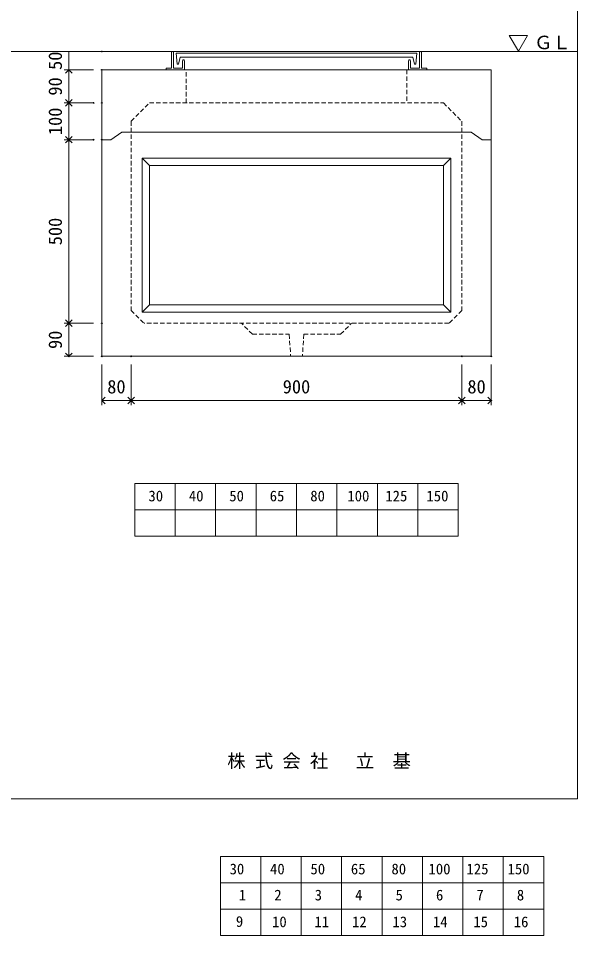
# Model space of a CAD drawing. Units: millimetres, scale not verified. Extents: x -4890 to 18490, y -2324 to 2324.
# Drawn here: x 3368 to 4890, y -2324 to 174 of the extents above; entities that cross this region are included whole.
import ezdxf
from ezdxf.enums import TextEntityAlignment as Align

# ---------------------------------------------------------------- set-up
doc = ezdxf.new("R2010")
doc.units = ezdxf.units.MM
doc.header["$LTSCALE"] = 10
doc.header["$PDMODE"] = 32
doc.header["$PDSIZE"] = 2
doc.linetypes.add('DASHED1', pattern=[1.8, 1.2, -0.6])
doc.layers.add('0-1_Defpoints', color=7, linetype='Continuous')
for name, color, linetype, lineweight in [('0-2_waku', 7, 'Continuous', 18), ('0-3_gaikei', 7, 'Continuous', 18), ('0-4_kakure', 7, 'DASHED1', 5), ('0-5_sunpou', 7, 'Continuous', 5), ('0-9_uchigawa', 6, 'Continuous', 18), ('0-B_futa', 3, 'Continuous', 18), ('0-C_GL', 4, 'Continuous', 18), ('0-E_文字１', 7, 'Continuous', 18), ('1-5_文字２', 7, 'Continuous', 5)]:
    doc.layers.add(name, color=color, linetype=linetype, lineweight=lineweight)
doc.styles.add('ＭＳ ゴシック', font='')
doc.styles.get('ＭＳ ゴシック').set_extended_font_data('MS Gothic')

# ---------------------------------------------------------------- blocks, each defined once
blk = doc.blocks.new('_Open90')
at = {"layer": '0-5_sunpou'}
blk.add_line((0, 0), (-1, 0), dxfattribs=at)
blk.add_lwpolyline([(-0.5, 0.5), (0, 0), (-0.5, -0.5)], dxfattribs=at)
blk = doc.blocks.new('D93')
at = {"layer": '0-1_Defpoints'}
for p in [(5042.32, 2214.36), (4953, 2124.36), (5042.32, 2124.36)]:
    blk.add_point(p, dxfattribs=at)
at = {"layer": '0-5_sunpou'}
for p, q in [((5020.32, 2214.36), (4940, 2214.36)), ((4953, 2196.36), (4953, 2142.36)), ((5020.32, 2124.36), (4940, 2124.36))]:
    blk.add_line(p, q, dxfattribs=at)
at = {"layer": '0-5_sunpou', "xscale": 18, "yscale": 18}
for p, rotation in [((4953, 2214.36), 90), ((4953, 2124.36), 270)]:
    blk.add_blockref('_Open90', p, dxfattribs=dict(at, rotation=rotation))
at = {"layer": '0-5_sunpou', "style": 'ＭＳ ゴシック'}
blk.add_text('90', height=36.66, rotation=90, dxfattribs=at).set_placement((4945, 2144.36), align=Align.BOTTOM_LEFT)
blk = doc.blocks.new('D94')
at = {"layer": '0-1_Defpoints'}
for p in [(5042.32, 2024.36), (4953, 1524.36), (5042.32, 1524.36)]:
    blk.add_point(p, dxfattribs=at)
at = {"layer": '0-5_sunpou'}
for p, q in [((5020.32, 2024.36), (4940, 2024.36)), ((4953, 2006.36), (4953, 1542.36)), ((5020.32, 1524.36), (4940, 1524.36))]:
    blk.add_line(p, q, dxfattribs=at)
at = {"layer": '0-5_sunpou', "xscale": 18, "yscale": 18}
for p, rotation in [((4953, 2024.36), 90), ((4953, 1524.36), 270)]:
    blk.add_blockref('_Open90', p, dxfattribs=dict(at, rotation=rotation))
at = {"layer": '0-5_sunpou', "style": 'ＭＳ ゴシック'}
blk.add_text('500', height=36.66, rotation=90, dxfattribs=at).set_placement((4945, 1736.86), align=Align.BOTTOM_LEFT)
blk = doc.blocks.new('D95')
at = {"layer": '0-1_Defpoints'}
for p in [(5042.32, 1524.36), (4953, 1434.36), (5042.32, 1434.36)]:
    blk.add_point(p, dxfattribs=at)
at = {"layer": '0-5_sunpou'}
for p, q in [((5020.32, 1524.36), (4940, 1524.36)), ((4953, 1506.36), (4953, 1452.36)), ((5020.32, 1434.36), (4940, 1434.36))]:
    blk.add_line(p, q, dxfattribs=at)
at = {"layer": '0-5_sunpou', "xscale": 18, "yscale": 18}
for p, rotation in [((4953, 1524.36), 90), ((4953, 1434.36), 270)]:
    blk.add_blockref('_Open90', p, dxfattribs=dict(at, rotation=rotation))
at = {"layer": '0-5_sunpou', "style": 'ＭＳ ゴシック'}
blk.add_text('90', height=36.66, rotation=90, dxfattribs=at).set_placement((4945, 1454.36), align=Align.BOTTOM_LEFT)
blk = doc.blocks.new('D96')
at = {"layer": '0-1_Defpoints'}
for p in [(5042.32, 1434.36), (5122.32, 1434.36), (5122.32, 1314.33)]:
    blk.add_point(p, dxfattribs=at)
at = {"layer": '0-5_sunpou'}
for p, q in [((5042.32, 1412.36), (5042.32, 1301.33)), ((5122.32, 1412.36), (5122.32, 1301.33)), ((5060.32, 1314.33), (5104.32, 1314.33))]:
    blk.add_line(p, q, dxfattribs=at)
at = {"layer": '0-5_sunpou', "xscale": 18, "yscale": 18, "rotation": 180}
blk.add_blockref('_Open90', (5042.32, 1314.33), dxfattribs=at)
at = {"layer": '0-5_sunpou', "xscale": 18, "yscale": 18}
blk.add_blockref('_Open90', (5122.32, 1314.33), dxfattribs=at)
at = {"layer": '0-5_sunpou', "style": 'ＭＳ ゴシック'}
blk.add_text('80', height=36.66, dxfattribs=at).set_placement((5057.32, 1322.33), align=Align.BOTTOM_LEFT)
blk = doc.blocks.new('D97')
at = {"layer": '0-1_Defpoints'}
for p in [(5122.32, 1434.36), (6022.32, 1434.36), (6022.32, 1314.33)]:
    blk.add_point(p, dxfattribs=at)
at = {"layer": '0-5_sunpou'}
for p, q in [((5122.32, 1412.36), (5122.32, 1301.33)), ((6022.32, 1412.36), (6022.32, 1301.33)), ((5140.32, 1314.33), (6004.32, 1314.33))]:
    blk.add_line(p, q, dxfattribs=at)
at = {"layer": '0-5_sunpou', "xscale": 18, "yscale": 18, "rotation": 180}
blk.add_blockref('_Open90', (5122.32, 1314.33), dxfattribs=at)
at = {"layer": '0-5_sunpou', "xscale": 18, "yscale": 18}
blk.add_blockref('_Open90', (6022.32, 1314.33), dxfattribs=at)
at = {"layer": '0-5_sunpou', "style": 'ＭＳ ゴシック'}
blk.add_text('900', height=36.66, dxfattribs=at).set_placement((5534.82, 1322.33), align=Align.BOTTOM_LEFT)
blk = doc.blocks.new('D98')
at = {"layer": '0-1_Defpoints'}
for p in [(6022.32, 1434.36), (6102.32, 1434.36), (6102.32, 1314.33)]:
    blk.add_point(p, dxfattribs=at)
at = {"layer": '0-5_sunpou'}
for p, q in [((6022.32, 1412.36), (6022.32, 1301.33)), ((6102.32, 1412.36), (6102.32, 1301.33)), ((6040.32, 1314.33), (6084.32, 1314.33))]:
    blk.add_line(p, q, dxfattribs=at)
at = {"layer": '0-5_sunpou', "xscale": 18, "yscale": 18, "rotation": 180}
blk.add_blockref('_Open90', (6022.32, 1314.33), dxfattribs=at)
at = {"layer": '0-5_sunpou', "xscale": 18, "yscale": 18}
blk.add_blockref('_Open90', (6102.32, 1314.33), dxfattribs=at)
at = {"layer": '0-5_sunpou', "style": 'ＭＳ ゴシック'}
blk.add_text('80', height=36.66, dxfattribs=at).set_placement((6037.32, 1322.33), align=Align.BOTTOM_LEFT)
blk = doc.blocks.new('D99')
at = {"layer": '0-1_Defpoints'}
for p in [(5020.32, 2124.36), (4953, 2024.36), (5020.32, 2024.36)]:
    blk.add_point(p, dxfattribs=at)
at = {"layer": '0-5_sunpou'}
for p, q in [((4998.32, 2124.36), (4940, 2124.36)), ((4953, 2106.36), (4953, 2042.36)), ((4998.32, 2024.36), (4940, 2024.36))]:
    blk.add_line(p, q, dxfattribs=at)
at = {"layer": '0-5_sunpou', "xscale": 18, "yscale": 18}
for p, rotation in [((4953, 2124.36), 90), ((4953, 2024.36), 270)]:
    blk.add_blockref('_Open90', p, dxfattribs=dict(at, rotation=rotation))
at = {"layer": '0-5_sunpou', "style": 'ＭＳ ゴシック'}
blk.add_text('100', height=36.66, rotation=90, dxfattribs=at).set_placement((4945, 2036.86), align=Align.BOTTOM_LEFT)
blk = doc.blocks.new('D78')
at = {"layer": '0-1_Defpoints'}
for p in [(5042.32, 2264.36), (4953, 2214.36), (5042.32, 2214.36)]:
    blk.add_point(p, dxfattribs=at)
at = {"layer": '0-5_sunpou'}
for p, q in [((5020.32, 2264.36), (4940, 2264.36)), ((4953, 2264.36), (4953, 2214.36)), ((5020.32, 2214.36), (4940, 2214.36))]:
    blk.add_line(p, q, dxfattribs=at)
at = {"layer": '0-5_sunpou', "style": 'ＭＳ ゴシック'}
blk.add_text('50', height=36.66, rotation=90, dxfattribs=at).set_placement((4945, 2214.36), align=Align.BOTTOM_LEFT)

msp = doc.modelspace()

# ---------------------------------------------------------------- linework, layer by layer
at = {"layer": '0-2_waku'}
for p, q in [((4889.94, 2323.87), (4889.94, -1951.13)), ((3684.94, -1092.13), (3684.94, -1236.13)), ((3684.94, -1092.13), (3684.94, -1236.13)), ((3684.94, -1092.13), (3684.94, -1236.13)), ((3684.94, -1092.13), (3684.94, -1236.13)), ((3684.94, -1092.13), (4564.94, -1092.13)), ((3794.94, -1092.13), (3794.94, -1236.13)), ((3904.94, -1092.13), (3904.94, -1236.13)), ((3904.94, -1092.13), (3904.94, -1236.13)), ((4014.94, -1092.13), (4014.94, -1236.13)), ((4124.94, -1092.13), (4124.94, -1236.13)), ((4234.94, -1092.13), (4234.94, -1236.13)), ((4344.94, -1092.13), (4344.94, -1236.13)), ((4454.94, -1092.13), (4454.94, -1236.13)), ((4564.94, -1092.13), (4564.94, -1236.13)), ((3684.94, -1164.13), (4564.94, -1164.13)), ((3684.94, -1236.13), (4564.94, -1236.13)), ((-1230.06, -1951.13), (4889.94, -1951.13)), ((-1230.06, -1951.13), (4889.94, -1951.13))]:
    msp.add_line(p, q, dxfattribs=at)
at = {"layer": '0-3_gaikei'}
for p, q in [((3594.94, 33.87), (4654.94, 33.87)), ((3594.94, -746.13), (3594.94, 33.87)), ((3594.94, 33.87), (4654.94, 33.87)), ((3689.94, 33.87), (3799.94, 33.87)), ((3724.94, 33.87), (4524.94, 33.87)), ((4559.94, 33.87), (4449.94, 33.87)), ((4654.94, 33.87), (4654.94, -746.13)), ((3619.94, -156.13), (3649.94, -136.13)), ((3619.94, -156.13), (3649.94, -136.13)), ((3649.94, -136.13), (4599.94, -136.13)), ((4599.94, -136.13), (4629.94, -156.13)), ((4599.94, -136.13), (4629.94, -156.13)), ((3619.94, -156.13), (3594.94, -156.13)), ((4629.94, -156.13), (4654.94, -156.13)), ((4654.94, -746.13), (3594.94, -746.13))]:
    msp.add_line(p, q, dxfattribs=at)
at = {"layer": '0-4_kakure'}
for p, q in [((3824.94, -56.13), (3824.94, 33.87)), ((4424.94, 33.87), (4424.94, -56.13)), ((3674.94, -106.13), (3724.94, -56.13)), ((3724.94, -56.13), (4524.94, -56.13)), ((4524.94, -56.13), (4574.94, -106.13)), ((3674.94, -106.13), (3674.94, -621.13)), ((4574.94, -106.13), (4574.94, -621.13)), ((3674.94, -621.13), (3709.94, -656.13)), ((4574.94, -621.13), (4539.94, -656.13)), ((4539.94, -656.13), (3709.94, -656.13)), ((4004.94, -686.13), (3974.94, -656.13)), ((4244.94, -686.13), (4274.94, -656.13)), ((4004.94, -686.13), (4104.94, -686.13)), ((4104.94, -686.13), (4108.94, -746.13)), ((4144.94, -686.13), (4140.94, -746.13)), ((4144.94, -686.13), (4244.94, -686.13))]:
    msp.add_line(p, q, dxfattribs=at)
at = {"layer": '0-9_uchigawa'}
for p, q in [((3704.94, -206.13), (3704.94, -626.13)), ((3704.94, -206.13), (4124.94, -206.13)), ((3704.94, -206.13), (3724.94, -226.13)), ((4124.94, -206.13), (4544.94, -206.13)), ((4124.94, -206.13), (4544.94, -206.13)), ((4544.94, -206.13), (4524.94, -226.13)), ((4544.94, -206.13), (4544.94, -626.13)), ((3724.94, -226.13), (3724.94, -606.13)), ((3724.94, -226.13), (4124.94, -226.13)), ((3724.94, -226.13), (4124.94, -226.13)), ((4124.94, -226.13), (4524.94, -226.13)), ((4524.94, -226.13), (4524.94, -606.13)), ((3724.94, -606.13), (3704.94, -626.13)), ((3724.94, -606.13), (4124.94, -606.13)), ((4124.94, -606.13), (4524.94, -606.13)), ((4524.94, -606.13), (4544.94, -626.13)), ((3704.94, -626.13), (4124.94, -626.13)), ((4124.94, -626.13), (4544.94, -626.13))]:
    msp.add_line(p, q, dxfattribs=at)
at = {"layer": '0-B_futa'}
for p, q in [((3784.94, 81.87), (3784.94, 38.87)), ((3786.94, 83.87), (3789.94, 83.87)), ((3789.94, 83.87), (3789.94, 38.87)), ((3797.75, 79.37), (4452.08, 79.37)), ((3797.75, 79.37), (3800.24, 49.37)), ((4452.08, 79.37), (4449.83, 49.37)), ((4459.94, 83.87), (4459.94, 38.87)), ((4459.94, 83.87), (4462.94, 83.87)), ((4464.94, 81.87), (4464.94, 38.87)), ((3808.27, 68.37), (3803.95, 49.37)), ((3808.27, 68.37), (4441.61, 68.37)), ((3814.94, 58.87), (3814.94, 38.87)), ((3816.94, 60.87), (3817.94, 60.87)), ((3819.94, 58.87), (3819.94, 33.87)), ((4429.94, 58.87), (4429.94, 33.87)), ((4432.94, 60.87), (4431.94, 60.87)), ((4434.94, 58.87), (4434.94, 38.87)), ((4441.61, 68.37), (4445.93, 49.37)), ((3769.94, 36.87), (3769.94, 35.87)), ((3771.94, 38.87), (3784.94, 38.87)), ((3819.94, 33.87), (3771.94, 33.87)), ((3789.94, 38.87), (3814.94, 38.87)), ((3800.24, 49.37), (3803.95, 49.37)), ((4429.94, 33.87), (4477.94, 33.87)), ((4459.94, 38.87), (4434.94, 38.87)), ((4449.83, 49.37), (4445.93, 49.37)), ((4477.94, 38.87), (4464.94, 38.87)), ((4479.94, 36.87), (4479.94, 35.87))]:
    msp.add_line(p, q, dxfattribs=at)
for centre, start, end in [((3786.94, 81.87), 90, 180), ((4462.94, 81.87), 0, 90), ((3816.94, 58.87), 90, 180), ((3817.94, 58.87), 0, 90), ((4431.94, 58.87), 90, 180), ((4432.94, 58.87), 0, 90), ((3771.94, 36.87), 90, 180), ((3771.94, 35.87), 180, 270), ((4477.94, 36.87), 0, 90), ((4477.94, 35.87), 270, 0)]:
    msp.add_arc(centre, 2, start, end, dxfattribs=at)
at = {"layer": '0-C_GL'}
msp.add_line((-1230.06, 83.87), (4889.94, 83.87), dxfattribs=at)
at = {"layer": '0-E_文字１'}
for p, q in [((4728.68, 84.87), (4703.48, 127.82)), ((4703.48, 127.82), (4753.88, 127.82)), ((4728.68, 84.87), (4753.88, 127.82))]:
    msp.add_line(p, q, dxfattribs=at)
at = {"layer": '1-5_文字２'}
for p, q in [((3917.7, -2107.93), (3917.7, -2251.93)), ((3917.7, -2107.93), (3917.7, -2251.93)), ((3917.7, -2107.93), (3917.7, -2251.93)), ((3917.7, -2107.93), (3917.7, -2251.93)), ((3917.7, -2107.93), (4797.7, -2107.93)), ((3917.7, -2107.93), (3917.7, -2251.93)), ((3917.7, -2107.93), (3917.7, -2251.93)), ((3917.7, -2107.93), (3917.7, -2251.93)), ((3917.7, -2107.93), (3917.7, -2251.93)), ((3917.7, -2107.93), (4797.7, -2107.93)), ((4027.7, -2107.93), (4027.7, -2251.93)), ((4027.7, -2107.93), (4027.7, -2251.93)), ((4137.7, -2107.93), (4137.7, -2251.93)), ((4137.7, -2107.93), (4137.7, -2251.93)), ((4137.7, -2107.93), (4137.7, -2251.93)), ((4137.7, -2107.93), (4137.7, -2251.93)), ((4247.7, -2107.93), (4247.7, -2251.93)), ((4247.7, -2107.93), (4247.7, -2251.93)), ((4357.7, -2107.93), (4357.7, -2251.93)), ((4357.7, -2107.93), (4357.7, -2251.93)), ((4467.7, -2107.93), (4467.7, -2251.93)), ((4467.7, -2107.93), (4467.7, -2251.93)), ((4577.7, -2107.93), (4577.7, -2251.93)), ((4577.7, -2107.93), (4577.7, -2251.93)), ((4687.7, -2107.93), (4687.7, -2251.93)), ((4687.7, -2107.93), (4687.7, -2251.93)), ((4797.7, -2107.93), (4797.7, -2251.93)), ((4797.7, -2107.93), (4797.7, -2251.93)), ((3917.7, -2179.93), (4797.7, -2179.93)), ((3917.7, -2179.93), (4797.7, -2179.93)), ((3917.7, -2251.93), (4797.7, -2251.93)), ((3917.7, -2251.93), (4797.7, -2251.93)), ((3917.7, -2251.93), (3917.7, -2323.93)), ((3917.7, -2251.93), (3917.7, -2323.93)), ((3917.7, -2251.93), (3917.7, -2323.93)), ((3917.7, -2251.93), (3917.7, -2323.93)), ((3917.7, -2251.93), (4797.7, -2251.93)), ((3917.7, -2251.93), (3917.7, -2323.93)), ((3917.7, -2251.93), (3917.7, -2323.93)), ((3917.7, -2251.93), (3917.7, -2323.93)), ((3917.7, -2251.93), (3917.7, -2323.93)), ((3917.7, -2251.93), (4797.7, -2251.93)), ((4027.7, -2251.93), (4027.7, -2323.93)), ((4027.7, -2251.93), (4027.7, -2323.93)), ((4137.7, -2251.93), (4137.7, -2323.93)), ((4137.7, -2251.93), (4137.7, -2323.93)), ((4137.7, -2251.93), (4137.7, -2323.93)), ((4137.7, -2251.93), (4137.7, -2323.93)), ((4247.7, -2251.93), (4247.7, -2323.93)), ((4247.7, -2251.93), (4247.7, -2323.93)), ((4357.7, -2251.93), (4357.7, -2323.93)), ((4357.7, -2251.93), (4357.7, -2323.93)), ((4467.7, -2251.93), (4467.7, -2323.93)), ((4467.7, -2251.93), (4467.7, -2323.93)), ((4577.7, -2251.93), (4577.7, -2323.93)), ((4577.7, -2251.93), (4577.7, -2323.93)), ((4687.7, -2251.93), (4687.7, -2323.93)), ((4687.7, -2251.93), (4687.7, -2323.93)), ((4797.7, -2251.93), (4797.7, -2323.93)), ((4797.7, -2251.93), (4797.7, -2323.93)), ((3917.7, -2323.93), (4797.7, -2323.93)), ((3917.7, -2323.93), (4797.7, -2323.93))]:
    msp.add_line(p, q, dxfattribs=at)

# ---------------------------------------------------------------- block references
at = {"layer": '0-5_sunpou'}
for name in ['D78', 'D93', 'D99', 'D94', 'D95', 'D96', 'D97', 'D98']:
    msp.add_blockref(name, (-1447.37, -2180.49), dxfattribs=at)

# ---------------------------------------------------------------- texts
at = {"layer": '0-E_文字１', "style": 'ＭＳ ゴシック'}
for s, height, p in [('ＧＬ', 36.66, (4771.48, 79.33)), ('30', 29.33, (3722.01, -1149.94)), ('40', 29.33, (3832.01, -1149.94)), ('50', 29.33, (3942.01, -1149.94)), ('65', 29.33, (4052.01, -1149.94)), ('80', 29.33, (4162.42, -1149.94)), ('100', 29.33, (4263.29, -1149.94)), ('125', 29.33, (4366.68, -1149.94)), ('150', 29.33, (4478.45, -1149.94)), ('株 式 会 社 \u3000立\u3000基', 36.66, (3936.48, -1877.49))]:
    msp.add_text(s, height=height, dxfattribs=at).set_placement(p, align=Align.BOTTOM_LEFT)
at = {"layer": '1-5_文字２', "style": 'ＭＳ ゴシック'}
for s, p in [('30', (3942.86, -2165.75)), ('30', (3942.86, -2165.75)), ('40', (4052.86, -2165.75)), ('40', (4052.86, -2165.75)), ('50', (4162.86, -2165.75)), ('50', (4162.86, -2165.75)), ('65', (4272.86, -2165.75)), ('65', (4272.86, -2165.75)), ('80', (4383.26, -2165.75)), ('80', (4383.26, -2165.75)), ('100', (4484.14, -2165.75)), ('100', (4484.14, -2165.75)), ('125', (4587.53, -2165.75)), ('125', (4587.53, -2165.75)), ('150', (4699.29, -2165.75)), ('150', (4699.29, -2165.75)), ('1', (3968, -2236.78)), ('2', (4064.44, -2236.78)), ('3', (4174.44, -2236.78)), ('4', (4284.44, -2236.78)), ('5', (4394.44, -2236.78)), ('6', (4504.44, -2236.78)), ('7', (4614.44, -2236.78)), ('8', (4724.44, -2236.78)), ('9', (3959.94, -2308.78)), ('10', (4058.35, -2309.75)), ('11', (4173.85, -2309.75)), ('12', (4276.06, -2309.75)), ('13', (4386.06, -2309.75)), ('14', (4496.06, -2309.75)), ('15', (4606.06, -2309.75)), ('16', (4716.06, -2309.75))]:
    msp.add_text(s, height=29.33, dxfattribs=at).set_placement(p, align=Align.BOTTOM_LEFT)

doc.saveas('drawing.dxf')
